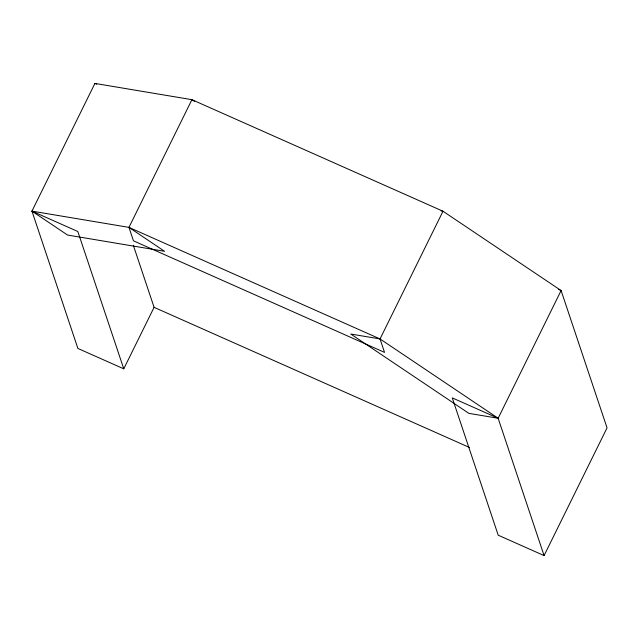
<?xml version="1.0" encoding="UTF-8"?>
<svg xmlns="http://www.w3.org/2000/svg" width="639" height="639" viewBox="0 0 639 639"><rect width="100%" height="100%" fill="white"/><g stroke="black" fill="none" stroke-linecap="round" stroke-linejoin="round"><path stroke-width="0.96" d="M154.151 307.207L123.766 368.823L77.894 348.447L31.95 211.126L94.915 83.421L191.916 99.676L443.003 211.237L561.106 290.553L607.05 427.874L544.085 555.579L498.212 535.202L452.268 397.881L498.14 418.257L544.085 555.579M441.054 210.91L443.003 211.237L380.037 338.942L384.534 352.393L133.447 240.823L128.95 227.38L191.916 99.676L194.4 101.345M498.14 418.257L380.037 338.942L350.779 334.037L468.882 413.361L498.14 418.257L561.106 290.553L558.406 289.355M128.95 227.38L164.566 251.303L67.566 235.048L31.95 211.126L128.95 227.38L380.037 338.942M94.915 83.421L96.713 84.22M31.95 211.126L77.822 231.502L123.766 368.823M469.314 447.396L154.087 307.335L133.303 245.224"/></g></svg>
